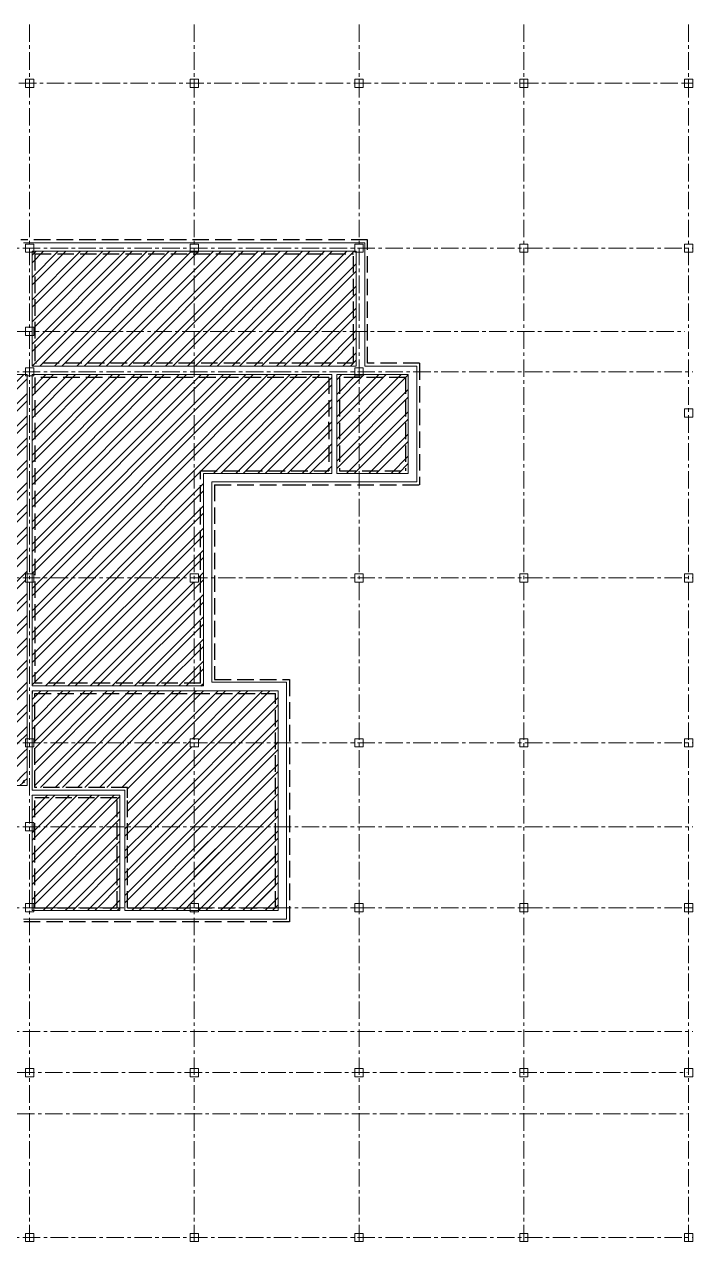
# Model space of a CAD drawing. Header units: millimetres. Extents: x -689206 to 4969298, y -1019800 to 703299.
# Drawn here: x 799999 to 824340, y -41790 to 2508 of the extents above; entities that cross this region are included whole.
import ezdxf

# ---------------------------------------------------------------- set-up
doc = ezdxf.new("R2010")
doc.units = ezdxf.units.MM
doc.linetypes.add('JIS_02_4.0', pattern=[5.5, 4, -1.5])
doc.linetypes.add('осеваяX2', pattern=[101.6, 63.5, -12.7, 12.7, -12.7])
for name, color, linetype, lineweight in [('несущие', 7, 'Continuous', 30), ('РАЗМЕРЫ', 7, 'Continuous', 9), ('стены', 7, 'Continuous', 20)]:
    doc.layers.add(name, color=color, linetype=linetype, lineweight=lineweight)
pattern_1 = [(45, (396786.03, 69886.3), (-404.1115, 404.1115), []), (45, (397055.44, 69886.3), (-404.1115, 404.1115), [])]

msp = doc.modelspace()

# ---------------------------------------------------------------- hatches: boundary and pattern name
at = {"layer": 'РАЗМЕРЫ', "linetype": 'ByBlock', "lineweight": 25}
h = msp.add_hatch(dxfattribs=at)
h.set_pattern_fill('ANSI32', color=256, scale=60)
h.set_pattern_definition(pattern_1)
h.paths.add_polyline_path([(806189.9, -8665.1), (800379.3, -8665.1), (800379.3, -9827.7), (806189.9, -9827.7)], flags=17)
h.paths.add_polyline_path([(806189.9, -5847.7), (800379.2, -5847.7), (800379.3, -8665.1), (806189.9, -8665.1)], flags=17)
h.paths.add_polyline_path([(811989.9, -5847.7), (806189.9, -5847.7), (806189.9, -8665.1), (811989.9, -8665.1)], flags=17)
h.paths.add_polyline_path([(811989.9, -8665.1), (806189.9, -8665.1), (806189.9, -9827.7), (811989.9, -9827.7)], flags=17)
h.paths.add_polyline_path([(812089.9, -8665.1), (811989.9, -8665.1), (811989.9, -9827.7), (806189.9, -9827.7), (806189.9, -9927.7), (812089.9, -9927.7)])
h.paths.add_polyline_path([(812089.9, -5787.7), (812039.9, -5787.7), (812039.9, -5747.7), (806339.9, -5747.7), (806339.9, -5787.7), (806189.9, -5787.7), (806189.9, -5847.7), (811989.9, -5847.7), (811989.9, -8665.1), (812089.9, -8665.1)])
h.paths.add_polyline_path([(806189.9, -5787.7), (806039.9, -5787.7), (806039.9, -5747.7), (800339.9, -5747.7), (800339.9, -5787.7), (800279.2, -5787.7), (800279.2, -8515.1), (800339.9, -8515.1), (800339.9, -8665.1), (800379.3, -8665.1), (800379.2, -5847.7), (806189.9, -5847.7)])
h.paths.add_polyline_path([(800379.3, -8665.1), (800339.9, -8665.1), (800339.9, -8815.1), (800279.2, -8815.1), (800279.2, -9927.7), (806189.9, -9927.7), (806189.9, -9827.7), (800379.3, -9827.7)])
h = msp.add_hatch(dxfattribs=at)
h.set_pattern_fill('ANSI32', color=256, scale=60)
h.set_pattern_definition(pattern_1)
h.paths.add_polyline_path([(796530, -10337.7), (796311.4, -10337.7), (794407, -12878.9), (794189.9, -13168.5), (794189.9, -17487.7), (794339.9, -17487.7), (794339.9, -17637.7), (796380, -17637.7), (796380, -17487.7), (796530, -17487.7)])
h.paths.add_polyline_path([(800099.4, -10287.7), (800039.9, -10287.7), (800039.9, -10237.7), (796680, -10237.7), (796680, -10287.7), (796530, -10287.7), (796530, -17487.7), (796680, -17487.7), (796680, -17787.7), (796530, -17787.7), (796530, -23487.7), (796680, -23487.7), (796680, -23637.7), (800039.9, -23637.7), (800039.9, -23487.7), (800099.4, -23487.7), (800099.4, -17787.7), (800039.9, -17787.7), (800039.9, -17487.7), (800099.4, -17487.7)])
h.paths.add_polyline_path([(794189.9, -13168.5), (793970, -13461.9), (793970, -13556), (793970, -13865.6), (793119.1, -15339.6), (793119.1, -16973.8), (793119.1, -17637.7), (794039.9, -17637.7), (794039.9, -17487.7), (794189.9, -17487.7)], flags=17)
h.paths.add_polyline_path([(794189.9, -17787.7), (794039.9, -17787.7), (794039.9, -17637.7), (793119.1, -17637.7), (793119.1, -20371.7), (793970, -21845.6), (794099.8, -21845.6), (794099.8, -22302.6), (794114.8, -22318.7), (794189.9, -22399.1)], flags=17)
h.paths.add_polyline_path([(796530, -17787.7), (796380, -17787.7), (796380, -17637.7), (794339.9, -17637.7), (794339.9, -17787.7), (794189.9, -17787.7), (794189.9, -22399.1), (794278.7, -22494.2), (795276.5, -23637.7), (796380, -23637.7), (796380, -23487.7), (796530, -23487.7)])
h.paths.add_polyline_path([(793119.1, -17637.7), (793019.1, -17637.7), (793019.1, -20371.7), (793019.1, -20398.5), (793032.4, -20421.7), (793883.4, -21895.6), (793912.3, -21945.6), (793999.8, -21945.6), (793999.8, -22302.6), (794178.7, -22494.2), (794189.9, -22507), (794189.9, -22399.1), (794114.8, -22318.7), (794099.8, -22302.6), (794099.8, -21845.6), (793970, -21845.6), (793119.1, -20371.7)])
h.paths.add_polyline_path([(793119.1, -16973.8), (793119.1, -15339.6), (793970, -13865.6), (793970, -13556), (793970, -13461.9), (794189.9, -13168.5), (794189.9, -13003), (793883.4, -13411.9), (793870, -13429.8), (793870, -13838.8), (793032.4, -15289.6), (793019.1, -15312.8), (793019.1, -15392.8), (793019.1, -17637.7), (793119.1, -17637.7)])
h.paths.add_polyline_path([(794278.7, -22494.2), (794189.9, -22399.1), (794189.9, -22507), (795176.5, -23637.7), (795276.5, -23637.7)], flags=17)
h.paths.add_polyline_path([(796530, -23787.7), (796380, -23787.7), (796380, -23637.7), (795276.5, -23637.7), (796530, -25074.3)], flags=17)
h.paths.add_polyline_path([(795276.5, -23637.7), (795176.5, -23637.7), (796446.2, -25092.8), (796530, -25188.9), (796530, -25074.3)])
h.paths.add_polyline_path([(799999.4, -23637.7), (796680, -23637.7), (796680, -23787.7), (796530, -23787.7), (796530, -25074.3), (796546.2, -25092.8), (796663.4, -25092.8), (799999.4, -25092.8)], flags=16)
h.paths.add_polyline_path([(800099.4, -23787.7), (800039.9, -23787.7), (800039.9, -23637.7), (796680, -23637.7), (796680, -23787.7), (796530, -23787.7), (796530, -25074.3), (796530, -25188.9), (796533.5, -25192.8), (796663.4, -25192.8), (800099.4, -25192.8)])
h = msp.add_hatch(dxfattribs=at)
h.set_pattern_fill('ANSI32', color=256, scale=60)
h.set_pattern_definition(pattern_1)
h.paths.add_polyline_path([(799999.4, -23637.7), (796680, -23637.7), (796680, -23787.7), (796530, -23787.7), (796530, -25074.3), (796546.2, -25092.8), (796663.4, -25092.8), (799999.4, -25092.8)])
h.paths.add_polyline_path([(806189.9, -17787.7), (806039.9, -17787.7), (806039.9, -17637.7), (800379.3, -17637.7), (800379.3, -21465.6), (806189.9, -21465.6)], flags=17)
h.paths.add_polyline_path([(806189.9, -21465.6), (800379.3, -21465.6), (800379.3, -17637.7), (800339.9, -17637.7), (800339.9, -17787.7), (800279.3, -17787.7), (800279.3, -21565.6), (806189.9, -21565.6)])
h.paths.add_polyline_path([(806420.2, -17637.7), (806339.9, -17637.7), (806339.9, -17787.7), (806189.9, -17787.7), (806189.9, -21465.6), (806420.2, -21465.6)], flags=17)
h.paths.add_polyline_path([(806520.2, -17637.7), (806420.2, -17637.7), (806420.2, -21465.6), (806189.9, -21465.6), (806189.9, -21565.6), (806520.2, -21565.6)])
h.paths.add_polyline_path([(806189.9, -10337.7), (800379.3, -10337.7), (800379.3, -17637.7), (806039.9, -17637.7), (806039.9, -17487.7), (806189.9, -17487.7)], flags=17)
h.paths.add_polyline_path([(806420.2, -13735.6), (811094.9, -13735.6), (811094.9, -10337.7), (806189.9, -10337.7), (806189.9, -17487.7), (806339.9, -17487.7), (806339.9, -17637.7), (806420.2, -17637.7)], flags=17)
h.paths.add_polyline_path([(806520.2, -13835.6), (811194.9, -13835.6), (811194.9, -10237.7), (806189.9, -10237.7), (806189.9, -10337.7), (811094.9, -10337.7), (811094.9, -13735.6), (806420.2, -13735.6), (806420.2, -17637.7), (806520.2, -17637.7)])
h.paths.add_polyline_path([(800379.3, -10337.7), (806189.9, -10337.7), (806189.9, -10237.7), (800339.9, -10237.7), (800339.9, -10287.7), (800279.3, -10287.7), (800279.3, -17487.7), (800339.9, -17487.7), (800339.9, -17637.7), (800379.3, -17637.7)])
h.paths.add_polyline_path([(812189.9, -10337.7), (811474.9, -10337.7), (811474.9, -13735.6), (812189.9, -13735.6)], flags=17)
h.paths.add_polyline_path([(813881.4, -10337.7), (812189.9, -10337.7), (812189.9, -13735.6), (813881.4, -13735.6)], flags=17)
h.paths.add_polyline_path([(812189.9, -10287.7), (812039.9, -10287.7), (812039.9, -10237.7), (811374.9, -10237.7), (811374.9, -13835.6), (812189.9, -13835.6), (812189.9, -13735.6), (811474.9, -13735.6), (811474.9, -10337.7), (812189.9, -10337.7)])
h.paths.add_polyline_path([(813981.4, -10237.7), (812339.9, -10237.7), (812339.9, -10287.7), (812189.9, -10287.7), (812189.9, -10337.7), (813881.4, -10337.7), (813881.4, -13735.6), (812189.9, -13735.6), (812189.9, -13835.6), (813981.4, -13835.6)])
h = msp.add_hatch(dxfattribs=at)
h.set_pattern_fill('ANSI32', color=256, scale=60)
h.set_pattern_definition(pattern_1)
h.paths.add_polyline_path([(809142.2, -23637.7), (806339.9, -23637.7), (806339.9, -23787.7), (806189.9, -23787.7), (806189.9, -26689.7), (809142.2, -26689.7)])
h.paths.add_polyline_path([(809142.2, -21845.6), (806189.9, -21845.6), (806189.9, -23487.7), (806339.9, -23487.7), (806339.9, -23637.7), (809142.2, -23637.7)])
h.paths.add_polyline_path([(806189.9, -21845.6), (800379.3, -21845.6), (800379.3, -23637.7), (806039.9, -23637.7), (806039.9, -23487.7), (806189.9, -23487.7)], flags=17)
h.paths.add_polyline_path([(806189.9, -23787.7), (806039.9, -23787.7), (806039.9, -23637.7), (800379.3, -23637.7), (800379.3, -25259.7), (803759.4, -25259.7), (803759.4, -25639.7), (803759.4, -26689.7), (806189.9, -26689.7)])
h.paths.add_polyline_path([(806189.9, -21745.6), (800279.3, -21745.6), (800279.3, -21845.6), (800279.3, -23487.7), (800339.9, -23487.7), (800339.9, -23637.7), (800379.3, -23637.7), (800379.3, -21845.6), (806189.9, -21845.6)])
h = msp.add_hatch(dxfattribs=at)
h.set_pattern_fill('ANSI32', color=256, scale=60)
h.set_pattern_definition(pattern_1)
h.paths.add_polyline_path([(809242.2, -21745.6), (806189.9, -21745.6), (806189.9, -21845.6), (809142.2, -21845.6), (809142.2, -23637.7), (809242.2, -23637.7)])
h.paths.add_polyline_path([(809242.2, -23637.7), (809142.2, -23637.7), (809142.2, -26689.7), (809242.2, -26689.7)])
h.paths.add_polyline_path([(809242.2, -26689.7), (809142.2, -26689.7), (809142.2, -29637.7), (809242.2, -29637.7)], flags=17)
h.paths.add_polyline_path([(809242.2, -29637.7), (809142.2, -29637.7), (809142.2, -26689.7), (806189.9, -26689.7), (806189.9, -29739.7), (809242.2, -29739.7)])
h = msp.add_hatch(dxfattribs=at)
h.set_pattern_fill('ANSI32', color=256, scale=60)
h.set_pattern_definition(pattern_1)
h.paths.add_polyline_path([(803379.4, -25639.7), (800379.3, -25639.7), (800379.3, -26689.7), (803379.4, -26689.7)], flags=17)
h.paths.add_polyline_path([(803379.4, -26689.7), (800379.3, -26689.7), (800379.3, -29637.7), (803379.4, -29637.7)])
h.paths.add_polyline_path([(800379.3, -26689.7), (800339.9, -26689.7), (800339.9, -26839.7), (800279.3, -26839.7), (800279.3, -29487.7), (800339.9, -29487.7), (800339.9, -29637.7), (800379.3, -29637.7)])
h.paths.add_polyline_path([(800379.3, -25639.7), (803379.4, -25639.7), (803379.4, -26689.7), (803479.4, -26689.7), (803479.4, -25539.7), (800279.3, -25539.7), (800279.3, -26539.7), (800339.9, -26539.7), (800339.9, -26689.7), (800379.3, -26689.7)])
h.paths.add_polyline_path([(803479.4, -26689.7), (803379.4, -26689.7), (803379.4, -29637.7), (803479.4, -29637.7)])
h.paths.add_polyline_path([(803479.4, -29637.7), (803379.4, -29637.7), (803379.4, -29639.7), (803305.6, -29639.7), (800379.4, -29639.7), (800339.9, -29639.7), (800339.9, -29739.7), (803479.4, -29739.7)])
h.paths.add_polyline_path([(806189.9, -26689.7), (803759.4, -26689.7), (803759.4, -29637.7), (806039.9, -29637.7), (806039.9, -29487.7), (806189.9, -29487.7)])
h.paths.add_polyline_path([(803759.4, -26689.7), (803659.4, -26689.7), (803659.4, -29637.7), (803759.4, -29637.7)])
h.paths.add_polyline_path([(806039.9, -29639.7), (803759.4, -29639.7), (803659.4, -29639.7), (803659.4, -29739.7), (806039.9, -29739.7)])
h.paths.add_polyline_path([(809142.2, -26689.7), (806189.9, -26689.7), (806189.9, -29487.7), (806339.9, -29487.7), (806339.9, -29637.7), (809142.2, -29637.7)])

# ---------------------------------------------------------------- linework, layer by layer
at = {"layer": 'несущие', "color": 18, "linetype": 'JIS_02_4.0', "lineweight": 30, "ltscale": 150, "true_color": 0x000000}
for p, q in [((812499.9, -5337.7), (799869.2, -5337.7)), ((812499.9, -9827.7), (812499.9, -5337.7)), ((800379.2, -5847.7), (811989.9, -5847.7)), ((811989.9, -9827.7), (811989.9, -5847.7)), ((811989.9, -9827.7), (800379.2, -9827.7)), ((814391.4, -9827.7), (812499.9, -9827.7)), ((811094.9, -10337.7), (800379.3, -10337.7)), ((813881.4, -10337.7), (811474.9, -10337.7))]:
    msp.add_line(p, q, dxfattribs=at)
at = {"layer": 'несущие', "color": 18, "lineweight": 20, "true_color": 0x000000}
for p, q in [((812399.9, -5437.7), (799969.2, -5437.7)), ((800279.2, -5747.7), (812089.9, -5747.7)), ((812089.9, -9927.7), (812089.9, -5747.7)), ((812399.9, -9927.7), (812399.9, -5437.7)), ((812089.9, -9927.7), (800279.2, -9927.7)), ((814291.4, -9927.7), (812399.9, -9927.7)), ((800099.4, -10237.7), (796311.4, -10237.7)), ((811194.9, -10237.7), (800279.3, -10237.7)), ((813981.4, -10237.7), (811374.9, -10237.7))]:
    msp.add_line(p, q, dxfattribs=at)
at = {"layer": 'РАЗМЕРЫ', "color": 18, "lineweight": 20, "true_color": 0x000000}
for p, q in [((800099.4, -25192.8), (796663.4, -25192.8)), ((803659.4, -25359.7), (800279.3, -25359.7)), ((803479.4, -25539.7), (800279.3, -25539.7)), ((803479.4, -29739.7), (803479.4, -25539.7)), ((803659.4, -29739.7), (803659.4, -25359.7))]:
    msp.add_line(p, q, dxfattribs=at)
at = {"layer": 'РАЗМЕРЫ', "color": 18, "linetype": 'JIS_02_4.0', "lineweight": 30, "ltscale": 150, "true_color": 0x000000}
for p, q in [((803759.4, -25259.7), (800379.3, -25259.7)), ((803379.4, -25639.7), (800379.3, -25639.7)), ((803379.4, -29639.7), (803379.4, -25639.7)), ((803759.4, -25639.7), (803759.4, -25259.7)), ((803759.4, -29639.7), (803759.4, -25639.7))]:
    msp.add_line(p, q, dxfattribs=at)
at = {"layer": 'стены', "color": 18, "linetype": 'осеваяX2', "lineweight": 15, "ltscale": 10, "true_color": 0x000000}
for p, q in [((800189.9, 2507.8), (800189.9, -41787.7)), ((806189.9, 2507.8), (806189.9, -41787.7)), ((812189.9, 2507.8), (812189.9, -41787.7)), ((818189.9, 2507.8), (818189.9, -41789.7)), ((824189.9, 2507.8), (824189.9, -41787.7)), ((775418, 362.3), (824339.9, 362.3)), ((752189.9, -5637.7), (824339.9, -5637.7)), ((751904.3, -8665.1), (824054.3, -8665.1)), ((752189.9, -10137.7), (824339.9, -10137.7)), ((752189.9, -17637.7), (824339.9, -17637.7)), ((752189.9, -23637.7), (824339.9, -23637.7)), ((752189.9, -26689.7), (824339.9, -26689.7)), ((752189.9, -29637.7), (824339.9, -29637.7)), ((752189.9, -34139.7), (824339.9, -34139.7)), ((751987.6, -35639.7), (824137.6, -35639.7)), ((751987.6, -37139.7), (824137.6, -37139.7)), ((752189.9, -41639.7), (824339.9, -41639.7))]:
    msp.add_line(p, q, dxfattribs=at)
at = {"layer": 'стены', "color": 18, "true_color": 0x000000}
for p, q in [((800189.9, 212.3), (800189.9, 512.3)), ((806189.9, 212.3), (806189.9, 512.3)), ((812189.9, 212.3), (812189.9, 512.3)), ((818189.9, 212.3), (818189.9, 512.3)), ((824189.9, 212.3), (824189.9, 512.3)), ((800039.9, 362.3), (800339.9, 362.3)), ((806039.9, 362.3), (806339.9, 362.3)), ((812039.9, 362.3), (812339.9, 362.3)), ((818039.9, 362.3), (818339.9, 362.3)), ((824039.9, 362.3), (824339.9, 362.3)), ((812039.9, -29637.7), (812339.9, -29637.7)), ((812189.9, -29787.7), (812189.9, -29487.7)), ((818039.9, -29639.7), (818339.9, -29639.7)), ((818189.9, -29789.7), (818189.9, -29489.7)), ((824039.9, -29637.7), (824339.9, -29637.7)), ((824189.9, -29787.7), (824189.9, -29487.7))]:
    msp.add_line(p, q, dxfattribs=at)
at = {"layer": 'стены', "color": 18, "lineweight": 20, "true_color": 0x000000}
for p, q in [((800279.2, -9927.7), (800279.2, -5747.7)), ((814291.4, -9927.7), (814291.4, -14145.6)), ((800099.4, -25192.8), (800099.4, -10237.7)), ((800279.3, -10237.7), (800279.3, -21565.6)), ((811194.9, -10237.7), (811194.9, -13835.6)), ((811374.9, -10237.7), (811374.9, -13835.6)), ((813981.4, -10237.7), (813981.4, -13835.6)), ((806520.2, -13835.6), (811194.9, -13835.6)), ((806520.2, -21565.6), (806520.2, -13835.6)), ((806830.2, -14145.6), (814291.4, -14145.6)), ((806830.2, -14145.6), (806830.2, -21435.6)), ((811374.9, -13835.6), (813981.4, -13835.6)), ((806520.2, -21565.6), (800279.3, -21565.6)), ((806830.2, -21435.6), (809552.2, -21435.6)), ((809552.2, -21435.6), (809552.2, -30049.7)), ((800279.3, -21745.6), (809242.2, -21745.6)), ((800279.3, -25359.7), (800279.3, -21845.6)), ((809242.2, -29739.7), (809242.2, -21745.6)), ((800279.3, -29739.7), (800279.3, -25539.7)), ((809552.2, -30049.7), (799969.4, -30049.7)), ((800279.3, -29739.7), (803479.4, -29739.7)), ((803659.4, -29739.7), (809242.2, -29739.7))]:
    msp.add_line(p, q, dxfattribs=at)
at = {"layer": 'стены', "color": 18, "linetype": 'JIS_02_4.0', "lineweight": 30, "ltscale": 150, "true_color": 0x000000}
for p, q in [((800379.2, -5847.7), (800379.3, -9827.7)), ((814391.4, -9827.7), (814391.4, -14245.6)), ((800379.3, -10337.7), (800379.3, -21465.6)), ((811094.9, -10337.7), (811094.9, -13735.6)), ((811474.9, -10337.7), (811474.9, -13735.6)), ((813881.4, -10337.7), (813881.4, -13735.6)), ((806420.2, -21465.6), (806420.2, -13735.6)), ((806420.2, -13735.6), (811094.9, -13735.6)), ((811474.9, -13735.6), (813881.4, -13735.6)), ((806930.2, -14245.6), (809652.2, -14245.6)), ((806930.2, -14245.6), (806930.2, -21335.6)), ((809652.2, -14245.6), (814391.4, -14245.6)), ((806420.2, -21465.6), (800379.3, -21465.6)), ((806930.2, -21335.6), (809652.2, -21335.6)), ((809652.2, -21335.6), (809652.2, -30149.7)), ((800379.3, -21845.6), (809142.2, -21845.6)), ((800379.3, -25259.7), (800379.3, -21845.6)), ((809142.2, -29637.7), (809142.2, -21845.6)), ((800379.3, -29637.7), (800379.3, -25639.7)), ((800379.4, -29639.7), (803305.6, -29639.7)), ((803759.4, -29639.7), (809142.2, -29639.7)), ((809652.2, -30149.7), (799869.4, -30149.7))]:
    msp.add_line(p, q, dxfattribs=at)
at = {"layer": 'стены', "color": 18, "lineweight": 30, "true_color": 0x000000}
for p, q in [((811094.9, -12129.5), (811094.9, -11956.3)), ((800279.3, -21745.6), (800279.3, -21845.6)), ((799999.4, -25092.8), (799999.4, -24995.1)), ((800379.3, -25259.7), (800379.3, -24995.1)), ((803305.6, -29639.7), (803379.4, -29639.7))]:
    msp.add_line(p, q, dxfattribs=at)
at = {"layer": 'стены', "color": 18, "true_color": 0x000000}
for points in [[(800039.9, 512.3), (800339.9, 512.3), (800339.9, 212.3), (800039.9, 212.3)], [(806039.9, 512.3), (806339.9, 512.3), (806339.9, 212.3), (806039.9, 212.3)], [(812039.9, 512.3), (812339.9, 512.3), (812339.9, 212.3), (812039.9, 212.3)], [(818039.9, 512.3), (818339.9, 512.3), (818339.9, 212.3), (818039.9, 212.3)], [(824039.9, 512.3), (824339.9, 512.3), (824339.9, 212.3), (824039.9, 212.3)], [(800039.9, -5487.7), (800339.9, -5487.7), (800339.9, -5787.7), (800039.9, -5787.7)], [(806039.9, -5487.7), (806339.9, -5487.7), (806339.9, -5787.7), (806039.9, -5787.7)], [(812039.9, -5487.7), (812339.9, -5487.7), (812339.9, -5787.7), (812039.9, -5787.7)], [(818039.9, -5487.7), (818339.9, -5487.7), (818339.9, -5787.7), (818039.9, -5787.7)], [(824039.9, -5487.7), (824339.9, -5487.7), (824339.9, -5787.7), (824039.9, -5787.7)], [(800039.9, -8515.1), (800339.9, -8515.1), (800339.9, -8815.1), (800039.9, -8815.1)], [(800039.9, -9987.7), (800339.9, -9987.7), (800339.9, -10287.7), (800039.9, -10287.7)], [(812039.9, -9987.7), (812339.9, -9987.7), (812339.9, -10287.7), (812039.9, -10287.7)], [(824039.9, -11487.7), (824339.9, -11487.7), (824339.9, -11787.7), (824039.9, -11787.7)], [(800039.9, -17487.7), (800339.9, -17487.7), (800339.9, -17787.7), (800039.9, -17787.7)], [(806039.9, -17487.7), (806339.9, -17487.7), (806339.9, -17787.7), (806039.9, -17787.7)], [(812039.9, -17487.7), (812339.9, -17487.7), (812339.9, -17787.7), (812039.9, -17787.7)], [(818039.9, -17487.7), (818339.9, -17487.7), (818339.9, -17787.7), (818039.9, -17787.7)], [(824039.9, -17487.7), (824339.9, -17487.7), (824339.9, -17787.7), (824039.9, -17787.7)], [(800039.9, -23487.7), (800339.9, -23487.7), (800339.9, -23787.7), (800039.9, -23787.7)], [(806039.9, -23487.7), (806339.9, -23487.7), (806339.9, -23787.7), (806039.9, -23787.7)], [(812039.9, -23487.7), (812339.9, -23487.7), (812339.9, -23787.7), (812039.9, -23787.7)], [(818039.9, -23487.7), (818339.9, -23487.7), (818339.9, -23787.7), (818039.9, -23787.7)], [(824039.9, -23487.7), (824339.9, -23487.7), (824339.9, -23787.7), (824039.9, -23787.7)], [(800039.9, -26539.7), (800339.9, -26539.7), (800339.9, -26839.7), (800039.9, -26839.7)], [(800039.9, -29487.7), (800339.9, -29487.7), (800339.9, -29787.7), (800039.9, -29787.7)], [(806039.9, -29487.7), (806339.9, -29487.7), (806339.9, -29787.7), (806039.9, -29787.7)], [(812039.9, -29487.7), (812339.9, -29487.7), (812339.9, -29787.7), (812039.9, -29787.7)], [(818039.9, -29489.7), (818339.9, -29489.7), (818339.9, -29789.7), (818039.9, -29789.7)], [(824039.9, -29487.7), (824339.9, -29487.7), (824339.9, -29787.7), (824039.9, -29787.7)], [(800039.9, -35487.7), (800339.9, -35487.7), (800339.9, -35787.7), (800039.9, -35787.7)], [(806039.9, -35487.7), (806339.9, -35487.7), (806339.9, -35787.7), (806039.9, -35787.7)], [(812039.9, -35487.7), (812339.9, -35487.7), (812339.9, -35787.7), (812039.9, -35787.7)], [(818039.9, -35489.7), (818339.9, -35489.7), (818339.9, -35789.7), (818039.9, -35789.7)], [(824039.9, -35487.7), (824339.9, -35487.7), (824339.9, -35787.7), (824039.9, -35787.7)], [(800039.9, -41487.7), (800339.9, -41487.7), (800339.9, -41787.7), (800039.9, -41787.7)], [(806039.9, -41487.7), (806339.9, -41487.7), (806339.9, -41787.7), (806039.9, -41787.7)], [(812039.9, -41487.7), (812339.9, -41487.7), (812339.9, -41787.7), (812039.9, -41787.7)], [(818039.9, -41489.7), (818339.9, -41489.7), (818339.9, -41789.7), (818039.9, -41789.7)], [(824039.9, -41487.7), (824339.9, -41487.7), (824339.9, -41787.7), (824039.9, -41787.7)]]:
    msp.add_lwpolyline(points, close=True, dxfattribs=at)

doc.saveas('drawing.dxf')
